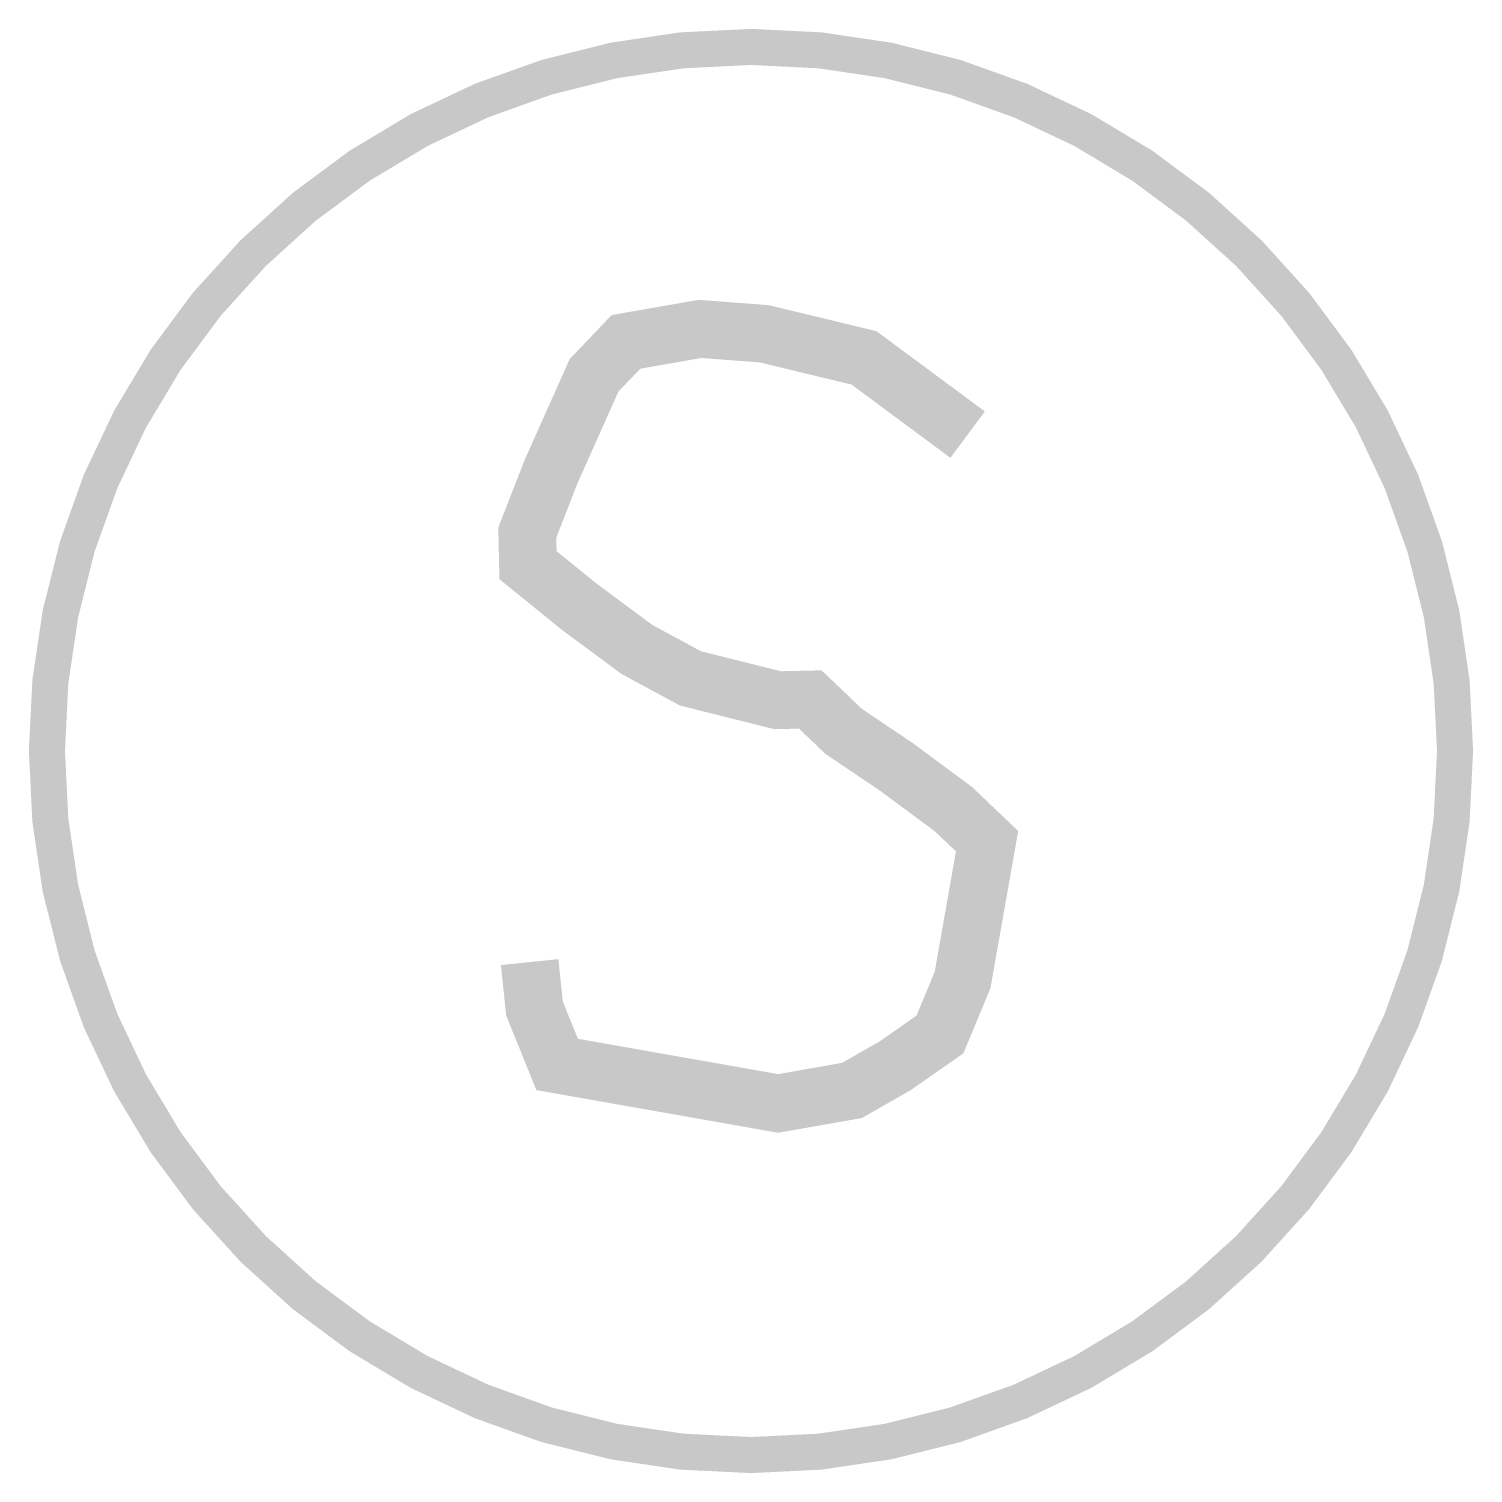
# Model space of a CAD drawing. Extents: x 0.01 to 3.01, y 0 to 3.
import ezdxf

# ---------------------------------------------------------------- set-up
doc = ezdxf.new("R2010")
doc.units = 0
doc.header["$MEASUREMENT"] = 0
doc.layers.get('0').update_dxf_attribs({"linetype": 'CONTINUOUS'})

msp = doc.modelspace()

# ---------------------------------------------------------------- linework, layer by layer
at = {"const_width": 0.075}
msp.add_lwpolyline([(0.0431, 1.5002, 1), (2.968, 1.5002, 1)], format="xyb", close=True, dxfattribs=at)
at = {"const_width": 0.12}
msp.add_lwpolyline([(1.9556, 2.1573), (1.7403, 2.3168), (1.5328, 2.3669), (1.3994, 2.3769), (1.2459, 2.35), (1.1796, 2.2806), (1.1349, 2.1805), (1.0902, 2.0803), (1.0409, 1.9539), (1.0424, 1.8861), (1.1489, 1.7998), (1.2685, 1.7112), (1.3796, 1.6511), (1.5608, 1.6057), (1.6287, 1.6072), (1.6981, 1.5409), (1.8069, 1.4677), (1.9265, 1.3791), (1.9959, 1.3128), (1.9821, 1.2343), (1.9636, 1.1295), (1.9451, 1.0247), (1.8981, 0.9114), (1.8056, 0.8467), (1.7154, 0.7951), (1.5619, 0.7681), (1.4308, 0.7913), (1.2996, 0.8144), (1.1947, 0.8329), (1.1029, 0.8491), (1.0558, 0.9654), (1.0458, 1.0617)], dxfattribs=at)

doc.saveas('drawing.dxf')
